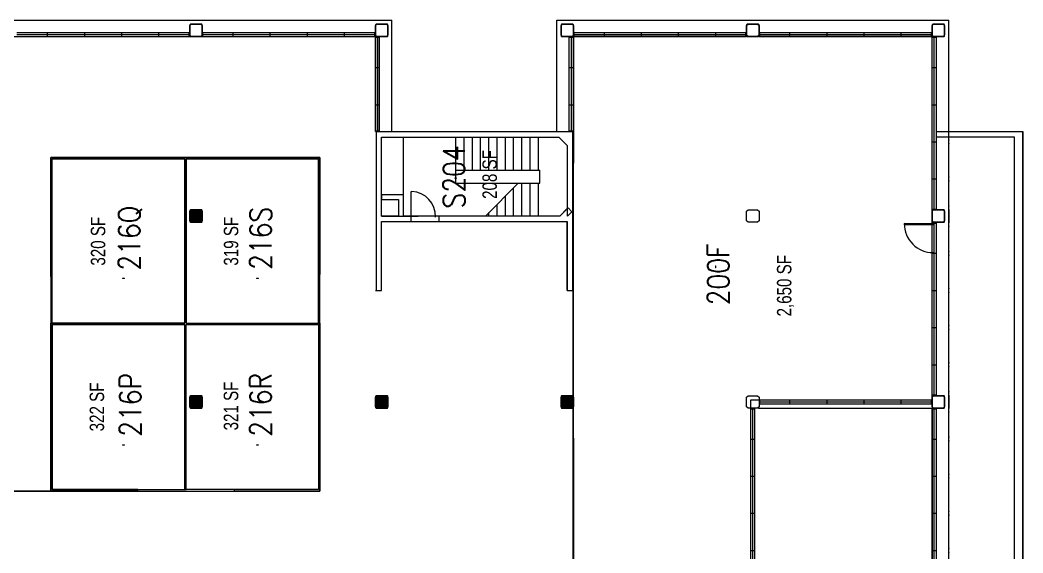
# Model space of a CAD drawing. Header units: inches. Extents: x -234 to 3525, y 0 to 2715.
# Drawn here: x 1904 to 3363, y 1940 to 2715 of the extents above; entities that cross this region are included whole.
import ezdxf
from ezdxf.enums import TextEntityAlignment as Align

# ---------------------------------------------------------------- set-up
doc = ezdxf.new("R2010")
doc.units = ezdxf.units.IN
doc.header["$LTSCALE"] = 10
doc.header["$MEASUREMENT"] = 0
doc.layers.get('0').update_dxf_attribs({"linetype": 'CONTINUOUS'})
for name, color, linetype in [('A-COL', 5, 'CONTINUOUS'), ('A-DOOR', 2, 'CONTINUOUS'), ('A-FLOR', 3, 'CONTINUOUS'), ('A-GLAZ', 1, 'CONTINUOUS'), ('A-IDEN-RNUM', 7, 'CONTINUOUS'), ('A-IDEN-SNUM', 4, 'CONTINUOUS'), ('A-IDEN-VNUM', 4, 'CONTINUOUS'), ('A-ROOF', 2, 'CONTINUOUS'), ('A-WALL', 5, 'CONTINUOUS'), ('AREA-ASSIGN', 7, 'CONTINUOUS'), ('AREA-TEXT', 3, 'CONTINUOUS')]:
    doc.layers.add(name, color=color, linetype=linetype)
doc.styles.add('AREA', font='arial.ttf', dxfattribs={"width": 0.75, "height": 21})
doc.styles.add('ROOMSNUMBER', font='TXT.SHX', dxfattribs={"height": 0.03})
doc.styles.add('ROOMVNUMBER', font='simplex.shx', dxfattribs={"width": 0.85})

# ---------------------------------------------------------------- blocks, each defined once
blk = doc.blocks.new('COL')
at = {"layer": 'A-COL'}
blk.add_lwpolyline([(9, 7), (9, -7), (7, -9), (-7, -9), (-9, -7), (-9, 7), (-7, 9), (7, 9)], close=True, dxfattribs=at)

msp = doc.modelspace()

# ---------------------------------------------------------------- hatches: boundary and pattern name
at = {"layer": 'A-COL'}
for points in [[(2151.8, 2421), (2168.3, 2421), (2169, 2421.8), (2169, 2438.3), (2168.3, 2439), (2151.8, 2439), (2151, 2438.3), (2151, 2421.8)], [(2151.8, 2151), (2168.3, 2151), (2169, 2151.8), (2169, 2168.3), (2168.3, 2169), (2151.8, 2169), (2151, 2168.3), (2151, 2151.8)], [(2421.8, 2151), (2438.3, 2151), (2439, 2151.8), (2439, 2168.3), (2438.3, 2169), (2421.8, 2169), (2421, 2168.3), (2421, 2151.8)]]:
    msp.add_hatch(color=256, dxfattribs=at).paths.add_polyline_path(points)
at = {"layer": 'A-COL', "lineweight": 5}
msp.add_hatch(color=256, dxfattribs=at).paths.add_polyline_path([(2691.8, 2151), (2708.3, 2151), (2709, 2151.8), (2709, 2168.3), (2708.3, 2169), (2691.8, 2169), (2691, 2168.3), (2691, 2151.8)])

# ---------------------------------------------------------------- linework, layer by layer
at = {"layer": 'A-COL'}
for p, q in [((2151.8, 2439), (2151, 2438.3)), ((2151, 2438.3), (2151, 2421.8)), ((2168.3, 2439), (2151.8, 2439)), ((2169, 2438.3), (2168.3, 2439)), ((2169, 2421.8), (2169, 2438.3)), ((2151, 2421.8), (2151.8, 2421)), ((2151.8, 2421), (2168.3, 2421)), ((2168.3, 2421), (2169, 2421.8)), ((2151.8, 2169), (2151, 2168.3)), ((2151, 2168.3), (2151, 2151.8)), ((2168.3, 2169), (2151.8, 2169)), ((2169, 2168.3), (2168.3, 2169)), ((2169, 2151.8), (2169, 2168.3)), ((2421.8, 2169), (2421, 2168.3)), ((2421, 2168.3), (2421, 2151.8)), ((2438.3, 2169), (2421.8, 2169)), ((2439, 2168.3), (2438.3, 2169)), ((2439, 2151.8), (2439, 2168.3)), ((2691.8, 2169), (2691, 2168.3)), ((2691, 2168.3), (2691, 2151.8)), ((2708.3, 2169), (2691.8, 2169)), ((2709, 2168.3), (2708.3, 2169)), ((2709, 2151.8), (2709, 2168.3)), ((2151, 2151.8), (2151.8, 2151)), ((2151.8, 2151), (2168.3, 2151)), ((2168.3, 2151), (2169, 2151.8)), ((2421, 2151.8), (2421.8, 2151)), ((2421.8, 2151), (2438.3, 2151)), ((2438.3, 2151), (2439, 2151.8)), ((2691, 2151.8), (2691.8, 2151)), ((2691.8, 2151), (2708.3, 2151)), ((2708.3, 2151), (2709, 2151.8))]:
    msp.add_line(p, q, dxfattribs=at)
at = {"layer": 'A-DOOR'}
for p, q in [((2473, 2430), (2473, 2466)), ((2473, 2466), (2473.8, 2466)), ((3232.3, 2419), (3190.3, 2419.1)), ((3232.2, 2417.3), (3190.3, 2417.3)), ((3232.3, 2419), (3232.2, 2417.3))]:
    msp.add_line(p, q, dxfattribs=at)
for centre, radius, start, end in [((2472.3, 2430), 36, 357.6141, 87.6141), ((3232.3, 2419), 42, 179.9, 270)]:
    msp.add_arc(centre, radius, start, end, dxfattribs=at)
at = {"layer": 'A-FLOR'}
for p, q in [((2461.7, 2544.2), (2430, 2544.2)), ((2461.7, 2461.2), (2461.7, 2545)), ((2538, 2478), (2538, 2545)), ((2550, 2497), (2550, 2545)), ((2562, 2497), (2562, 2545)), ((2574, 2497), (2574, 2545)), ((2586, 2497), (2586, 2545)), ((2598, 2497), (2598, 2545)), ((2610, 2497), (2610, 2545)), ((2622, 2497), (2622, 2545)), ((2634, 2497), (2634, 2545)), ((2646, 2497), (2646, 2545)), ((2658, 2497), (2658, 2545)), ((1948.6, 2342.1), (1948.6, 2515.4)), ((1948.6, 2515.4), (2340, 2515.4)), ((1950.6, 2342.1), (1950.6, 2513.4)), ((1950.6, 2513.4), (2143.5, 2513.4)), ((2143.5, 2274.5), (2143.5, 2513.4)), ((2145.5, 2513.4), (2338, 2513.4)), ((2145.5, 2274.5), (2145.5, 2513.4)), ((2338, 2513.4), (2338, 2345.2)), ((2340, 2515.4), (2340, 2345.2)), ((2538, 2497), (2660, 2497)), ((2660, 2478), (2660, 2497)), ((2538, 2478), (2660, 2478)), ((2580.9, 2430), (2628.8, 2478)), ((2622, 2430), (2622, 2471.2)), ((2634, 2430), (2634, 2478)), ((2646, 2430), (2646, 2478)), ((2658, 2430), (2658, 2478)), ((2610, 2430), (2610, 2459.1)), ((2598, 2430), (2598, 2447.1)), ((2586, 2430), (2586, 2435.1)), ((1948.6, 2342.1), (1950.6, 2342.1)), ((1950.6, 2342.1), (1948.6, 2342.1)), ((2340, 2345.2), (2338, 2345.2)), ((1948.6, 2030.4), (1948.6, 2274.5)), ((1948.6, 2274.5), (2143.5, 2274.5)), ((1950.6, 2032.4), (1950.6, 2272.5)), ((1950.6, 2272.5), (2143.5, 2272.5)), ((2143.5, 2032), (2143.5, 2272.5)), ((2145.5, 2274.5), (2340, 2274.5)), ((2145.5, 2272.5), (2338, 2272.5)), ((2145.5, 2032), (2145.5, 2272.5)), ((2338, 2272.5), (2338, 2032.4)), ((2340, 2274.5), (2340, 2030.4)), ((2973, 1899), (2973, 2151)), ((2978.3, 2151), (3231, 2151)), ((3231, 2151), (3231, 1898.3)), ((2075.1, 2030.4), (1948.6, 2030.4)), ((2075.1, 2032.4), (1950.6, 2032.4)), ((2075.1, 2030.4), (2075.1, 2032.4)), ((2145.5, 2032), (2143.5, 2032)), ((2338, 2032.4), (2215.9, 2032.4)), ((2215.9, 2030.4), (2215.9, 2032.4)), ((2340, 2030.4), (2215.9, 2030.4))]:
    msp.add_line(p, q, dxfattribs=at)
at = {"layer": 'A-GLAZ'}
for p, q in [((1899, 2697), (2151, 2697)), ((1899, 2694), (2151, 2694)), ((1899, 2691), (2151, 2691)), ((1944, 2691), (1944, 2697)), ((1998, 2691), (1998, 2697)), ((2052, 2691), (2052, 2697)), ((2106, 2691), (2106, 2697)), ((2150, 2691), (2150, 2697)), ((2169, 2697), (2421, 2697)), ((2169, 2694), (2421, 2694)), ((2169, 2691), (2421, 2691)), ((2170, 2691), (2170, 2697)), ((2214, 2691), (2214, 2697)), ((2268, 2691), (2268, 2697)), ((2322, 2691), (2322, 2697)), ((2376, 2691), (2376, 2697)), ((2420, 2691), (2420, 2697)), ((2421, 2553), (2421, 2691)), ((2421, 2690), (2427, 2690)), ((2424, 2553), (2424, 2691)), ((2427, 2553), (2427, 2691)), ((2703, 2553), (2703, 2691)), ((2703, 2690), (2709, 2690)), ((2706, 2553), (2706, 2691)), ((2709, 2697), (2961, 2697)), ((2709, 2694), (2961, 2694)), ((2709, 2691), (2961, 2691)), ((2709, 2553), (2709, 2691)), ((2710, 2691), (2710, 2697)), ((2754, 2691), (2754, 2697)), ((2808, 2691), (2808, 2697)), ((2862, 2691), (2862, 2697)), ((2916, 2691), (2916, 2697)), ((2960, 2691), (2960, 2697)), ((2979, 2697), (3231, 2697)), ((2979, 2694), (3231, 2694)), ((2979, 2691), (3231, 2691)), ((2980, 2691), (2980, 2697)), ((3024, 2691), (3024, 2697)), ((3078, 2691), (3078, 2697)), ((3132, 2691), (3132, 2697)), ((3186, 2691), (3186, 2697)), ((3230, 2691), (3230, 2697)), ((3231, 2439), (3231, 2691)), ((3231, 2690), (3237, 2690)), ((3234, 2439), (3234, 2691)), ((3237, 2439), (3237, 2691)), ((2421, 2646), (2427, 2646)), ((2703, 2646), (2709, 2646)), ((3231, 2646), (3237, 2646)), ((2421, 2592), (2427, 2592)), ((2703, 2592), (2709, 2592)), ((3231, 2592), (3237, 2592)), ((2421, 2554), (2427, 2554)), ((2703, 2554), (2709, 2554)), ((3231, 2538), (3237, 2538)), ((3231, 2484), (3237, 2484)), ((3231, 2440), (3237, 2440)), ((3231, 2169), (3231, 2421)), ((3231, 2420), (3237, 2420)), ((3234, 2169), (3234, 2421)), ((3237, 2169), (3237, 2421)), ((3231, 2376), (3237, 2376)), ((3231, 2322), (3237, 2322)), ((3231, 2268), (3237, 2268)), ((3231, 2214), (3237, 2214)), ((2979, 2163), (3231, 2163)), ((2979, 2160), (3231, 2160)), ((2980, 2157), (2980, 2163)), ((3024, 2157), (3024, 2163)), ((3078, 2157), (3078, 2163)), ((3132, 2157), (3132, 2163)), ((3186, 2157), (3186, 2163)), ((3230, 2157), (3230, 2163)), ((3231, 2170), (3237, 2170)), ((2967, 1899), (2967, 2151)), ((2967, 2150), (2973, 2150)), ((2970, 1899), (2970, 2151)), ((2973, 1899), (2973, 2151)), ((2979, 2157), (3231, 2157)), ((3231, 1899), (3231, 2151)), ((3231, 2150), (3237, 2150)), ((3234, 1899), (3234, 2151)), ((3237, 1899), (3237, 2151)), ((2967, 2106), (2973, 2106)), ((3231, 2106), (3237, 2106)), ((2967, 2052), (2973, 2052)), ((3231, 2052), (3237, 2052)), ((2967, 1998), (2973, 1998)), ((3231, 1998), (3237, 1998)), ((2967, 1944), (2973, 1944)), ((3231, 1944), (3237, 1944))]:
    msp.add_line(p, q, dxfattribs=at)
at = {"layer": 'A-ROOF'}
for p, q in [((1065, 2715), (2445, 2715)), ((2445, 2553), (2445, 2715)), ((2685, 2715), (3255, 2715)), ((2685, 2553), (2685, 2715)), ((3255, 1635), (3255, 2715)), ((3255, 2553), (3363, 2553)), ((3255, 2541), (3255, 2540.4)), ((3363, 1635), (3363, 2553)), ((3255, 2535.6), (3255, 2535)), ((3255, 2487), (3255, 2486.4)), ((3255, 2481.6), (3255, 2481)), ((3255, 2444.9), (3255, 2444.3)), ((3255, 2439.6), (3255, 2420.4)), ((3255, 2415.6), (3255, 2415)), ((3255, 2379), (3255, 2378.4)), ((3255, 2373.6), (3255, 2373)), ((3255, 2325), (3255, 2324.4)), ((3255, 2319.6), (3255, 2319)), ((3255, 2271), (3255, 2270.4)), ((3255, 2265.6), (3255, 2265)), ((3255, 2217), (3255, 2216.4)), ((3255, 2211.6), (3255, 2211)), ((3255, 2174.9), (3255, 2174.3)), ((3255, 2169.6), (3255, 2150.4)), ((3255, 2145.6), (3255, 2145)), ((3255, 2109), (3255, 2108.4)), ((3255, 2103.6), (3255, 2103)), ((3255, 2055), (3255, 2054.4)), ((3255, 2049.6), (3255, 2049)), ((3255, 2001), (3255, 2000.4)), ((3255, 1995.6), (3255, 1995)), ((3255, 1947), (3255, 1946.4)), ((3255, 1941.6), (3255, 1941))]:
    msp.add_line(p, q, dxfattribs=at)
at = {"layer": 'A-WALL'}
for p, q in [((2151.8, 2709), (2151, 2708.3)), ((2151, 2708.3), (2151, 2691.8)), ((2168.3, 2709), (2151.8, 2709)), ((2169, 2708.3), (2168.3, 2709)), ((2169, 2691.8), (2169, 2708.3)), ((2421.8, 2709), (2421, 2708.3)), ((2421, 2708.3), (2421, 2691.8)), ((2438.3, 2709), (2421.8, 2709)), ((2439, 2708.3), (2438.3, 2709)), ((2439, 2691.8), (2439, 2708.3)), ((2691.8, 2709), (2691, 2708.3)), ((2691, 2708.3), (2691, 2691.8)), ((2708.3, 2709), (2691.8, 2709)), ((2709, 2708.3), (2708.3, 2709)), ((2709, 2691.8), (2709, 2708.3)), ((2961.8, 2709), (2961, 2708.3)), ((2961, 2708.3), (2961, 2691.8)), ((2978.3, 2709), (2961.8, 2709)), ((2979, 2708.3), (2978.3, 2709)), ((2979, 2691.8), (2979, 2708.3)), ((3231.8, 2709), (3231, 2708.3)), ((3231, 2708.3), (3231, 2691.8)), ((3248.3, 2709), (3231.8, 2709)), ((3249, 2708.3), (3248.3, 2709)), ((3249, 2691.8), (3249, 2708.3)), ((2151, 2691.8), (2151.8, 2691)), ((2151.8, 2691), (2168.3, 2691)), ((2168.3, 2691), (2169, 2691.8)), ((2421, 2691.8), (2421.8, 2691)), ((2421.8, 2691), (2438.3, 2691)), ((2438.3, 2691), (2439, 2691.8)), ((2691, 2691.8), (2691.8, 2691)), ((2691.8, 2691), (2708.3, 2691)), ((2708.3, 2691), (2709, 2691.8)), ((2961, 2691.8), (2961.8, 2691)), ((2961.8, 2691), (2978.3, 2691)), ((2978.3, 2691), (2979, 2691.8)), ((2979, 2696.7), (3231, 2696.7)), ((3231, 2691.8), (3231.8, 2691)), ((3231.8, 2691), (3248.3, 2691)), ((3248.3, 2691), (3249, 2691.8)), ((2421, 2553), (2709, 2553)), ((2422, 2553), (2422, 2322)), ((2430, 2430), (2430, 2545)), ((2430, 2545), (2687.9, 2545)), ((2430, 2461.2), (2430, 2545)), ((2687.9, 2545), (2700, 2532.9)), ((2708, 2322), (2708, 2553)), ((3237, 2553), (3362.9, 2553)), ((3350.9, 2545), (3237, 2545)), ((3350.9, 1629), (3350.9, 2545)), ((3362.9, 2553), (3362.9, 1095)), ((2700, 2532.9), (2700, 2430)), ((2430, 2430), (2430, 2454)), ((2701.2, 2442), (2689.1, 2430)), ((2706.8, 2436.4), (2701.2, 2442)), ((3231.8, 2439), (3231, 2438.3)), ((3231, 2438.3), (3231, 2421.8)), ((3248.3, 2439), (3231.8, 2439)), ((3249, 2438.3), (3248.3, 2439)), ((3249, 2421.8), (3249, 2438.3)), ((2430, 2430), (2483, 2430)), ((2454.5, 2430), (2430, 2430)), ((2473, 2430), (2461.7, 2430)), ((2473, 2422), (2473, 2430)), ((2689.1, 2430), (2513, 2430)), ((2513, 2430), (2513, 2422)), ((2700.4, 2430), (2706.8, 2436.4)), ((2430, 2422), (2483, 2422)), ((2430, 2322), (2430, 2422)), ((2430, 2422), (2473, 2422)), ((2513, 2422), (2700, 2422)), ((2519, 2422), (2700, 2422)), ((2700, 2322), (2700, 2422)), ((2700, 2422), (2700, 2322)), ((3231, 2421.8), (3231.8, 2421)), ((3231.8, 2421), (3248.3, 2421)), ((3236.8, 2421), (3236.8, 2169)), ((3248.3, 2421), (3249, 2421.8)), ((2421, 2322), (2430, 2322)), ((2700, 2322), (2708.5, 2322)), ((2700, 2322), (2708, 2322)), ((3231.8, 2169), (3231, 2168.3)), ((3231, 2168.3), (3231, 2151.8)), ((3248.3, 2169), (3231.8, 2169)), ((3249, 2168.3), (3248.3, 2169)), ((3249, 2151.8), (3249, 2168.3)), ((3231, 2151.8), (3231.8, 2151)), ((3231.8, 2151), (3248.3, 2151)), ((3236.8, 2151), (3236.8, 1899)), ((3248.3, 2151), (3249, 2151.8))]:
    msp.add_line(p, q, dxfattribs=at)
at = {"layer": 'A-WALL', "lineweight": 25}
for p, q in [((2461.7, 2461.2), (2430, 2461.2)), ((2430, 2461.2), (2430, 2454)), ((2430, 2454), (2454.5, 2454)), ((2454.5, 2454), (2454.5, 2430)), ((2461.7, 2430), (2461.7, 2461.2)), ((2454.5, 2430), (2461.7, 2430))]:
    msp.add_line(p, q, dxfattribs=at)
at = {"layer": 'A-WALL'}
for points in [[(2169, 2707), (2169, 2693), (2167, 2691), (2153, 2691), (2151, 2693), (2151, 2707), (2153, 2709), (2167, 2709)], [(2439, 2707), (2439, 2693), (2437, 2691), (2423, 2691), (2421, 2693), (2421, 2707), (2423, 2709), (2437, 2709)], [(2709, 2707), (2709, 2693), (2707, 2691), (2693, 2691), (2691, 2693), (2691, 2707), (2693, 2709), (2707, 2709)], [(2979, 2707), (2979, 2693), (2977, 2691), (2963, 2691), (2961, 2693), (2961, 2707), (2963, 2709), (2977, 2709)], [(3249, 2707), (3249, 2693), (3247, 2691), (3233, 2691), (3231, 2693), (3231, 2707), (3233, 2709), (3247, 2709)], [(3249, 2437), (3249, 2423), (3247, 2421), (3233, 2421), (3231, 2423), (3231, 2437), (3233, 2439), (3247, 2439)], [(3249, 2167), (3249, 2153), (3247, 2151), (3233, 2151), (3231, 2153), (3231, 2167), (3233, 2169), (3247, 2169)]]:
    msp.add_lwpolyline(points, close=True, dxfattribs=at)
at = {"layer": 'AREA-ASSIGN'}
for points in [[(1620.1, 2691), (2424, 2691), (2424, 2553), (2422, 2553), (2422, 2322), (2430, 2322), (2430, 2422), (2700, 2422), (2700, 2322), (2708, 2322), (2708.3, 1899)], [(1435.5, 2030.4), (2340, 2030.4), (2340, 2515.4), (1948.6, 2515.4), (1948.6, 2030.4), (1826.9, 2030.4)]]:
    msp.add_lwpolyline(points, dxfattribs=at)
for points in [[(3231, 2691), (2709, 2691), (2708.5, 2322), (2709, 1893.6), (2811.8, 1893.6), (2811.7, 1782.8), (2807.1, 1782.8), (2807.1, 1783.8), (2701, 1783.9), (2701, 1782.6), (2701, 1743), (2701, 1734.8), (2710, 1734.8), (2803.2, 1734.6), (2803.2, 1713.6), (2840.1, 1713.6), (2840.1, 1734.6), (2918.8, 1734.6), (2918.8, 1628.9), (2967.8, 1628.9), (2967, 2163), (3231, 2163), (3231, 2691)], [(2507, 2430), (2483, 2430), (2482, 2430), (2471, 2430), (2461.7, 2430), (2461.7, 2461.2), (2430, 2461.2), (2430, 2545), (2471, 2545), (2519, 2545), (2687.9, 2545), (2700, 2532.9), (2700, 2440.9), (2689.1, 2430), (2519, 2430), (2518, 2430)], [(2143.5, 2274.5), (1950.6, 2274.5), (1950.6, 2513.4), (2143.5, 2513.4)], [(2145.5, 2274.5), (2338, 2274.5), (2338, 2513.4), (2145.5, 2513.4)], [(1950.6, 2032.4), (2143.5, 2032.4), (2143.5, 2272.5), (1950.6, 2272.5)], [(2338, 2032.4), (2145.5, 2032.4), (2145.5, 2272.5), (2338, 2272.5)]]:
    msp.add_lwpolyline(points, close=True, dxfattribs=at)

# ---------------------------------------------------------------- block references
for p in [(2160, 2430), (2970, 2430), (2160, 2160), (2430, 2160), (2700, 2160), (2970, 2160)]:
    msp.add_blockref('COL', p)

# ---------------------------------------------------------------- texts
at = {"layer": 'A-IDEN-RNUM', "style": 'ROOMSNUMBER'}
for s, rotation, p in [('S204-00', 360, (2537.7, 2485.2)), ('0200-F0', 90, (2915.9, 2356.6)), ('0216-Q0', 360, (2054.6, 2339.5)), ('0216-S0', 360, (2249.5, 2339.5)), ('0216-P0', 360, (2054.6, 2097.4)), ('0216-R0', 360, (2249.5, 2097.4))]:
    msp.add_text(s, height=0.36, rotation=rotation, dxfattribs=at).set_placement(p, align=Align.MIDDLE)
at = {"layer": 'A-IDEN-SNUM', "style": 'ROOMSNUMBER'}
for s, rotation, p in [('0350S20400', 360, (2537.7, 2485.2)), ('03500200F0', 90, (2916, 2356.1)), ('03500216Q0', 360, (2054.6, 2339.5)), ('03500216S0', 360, (2249.5, 2339.5)), ('03500216P0', 360, (2054.6, 2097.4)), ('03500216R0', 360, (2249.5, 2097.4))]:
    msp.add_text(s, height=0.36, rotation=rotation, dxfattribs=at).set_placement(p, align=Align.MIDDLE)
at = {"layer": 'A-IDEN-VNUM', "style": 'ROOMVNUMBER', "width": 0.85}
msp.add_text('S204', height=31.5, rotation=90, dxfattribs=at).set_placement((2535.3, 2487.1), align=Align.MIDDLE_CENTER)
for s, p in [('216Q', (2064.4, 2397.8)), ('216S', (2253.8, 2397.8)), ('200F', (2919.9, 2345.1)), ('216P', (2064.4, 2155.7)), ('216R', (2253.8, 2155.7))]:
    msp.add_text(s, height=31.5, rotation=90, dxfattribs=at).set_placement(p, align=Align.MIDDLE)
at = {"layer": 'AREA-TEXT', "style": 'AREA', "width": 0.75}
for s, p in [('208 SF', (2587.1, 2490.5)), ('320 SF', (2017.4, 2393.5)), ('319 SF', (2210.9, 2393.5)), ('2,650 SF', (3015.6, 2328.8)), ('321 SF', (2210.8, 2154)), ('322 SF', (2015.7, 2152.6))]:
    msp.add_text(s, height=21, rotation=90, dxfattribs=at).set_placement(p, align=Align.MIDDLE_CENTER)

doc.saveas('drawing.dxf')
